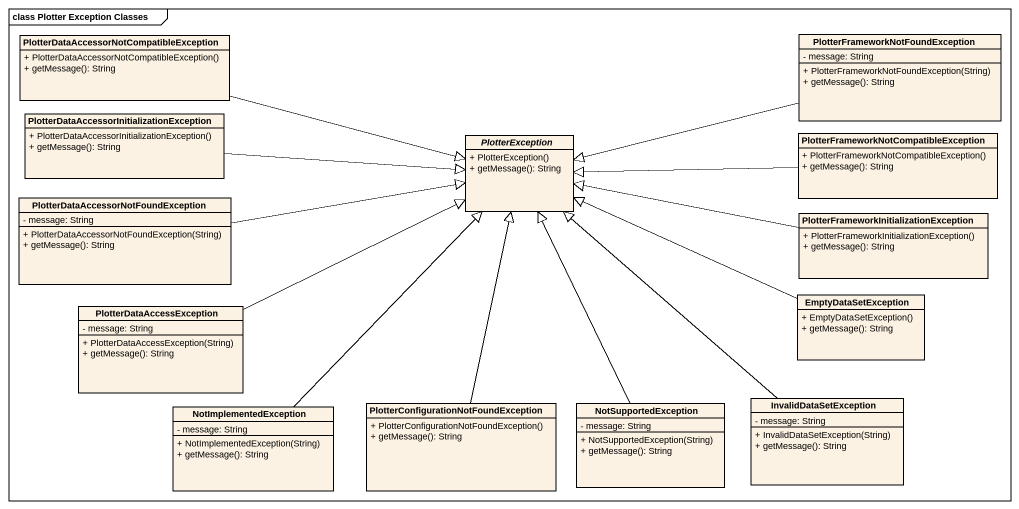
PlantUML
@startuml
mainframe class Plotter Exception Classes
hide circle
hide empty members
skinparam classAttributeIconSize 0
class "PlotterDataAccessorNotCompatibleException" as PlotterDataAccessorNotCompat {
  + PlotterDataAccessorNotCompatibleException()
  + getMessage(): String
}
class "PlotterFrameworkNotFoundException" as PlotterFrameworkNotFoundExce {
  - message: String
  + PlotterFrameworkNotFoundException(String)
  + getMessage(): String
}
class "PlotterDataAccessorInitializationException" as PlotterDataAccessorInitializ {
  + PlotterDataAccessorInitializationException()
  + getMessage(): String
}
abstract class PlotterException {
  + PlotterException()
  + getMessage(): String
}
class "PlotterFrameworkNotCompatibleException" as PlotterFrameworkNotCompatibl {
  + PlotterFrameworkNotCompatibleException()
  + getMessage(): String
}
class "PlotterDataAccessorNotFoundException" as PlotterDataAccessorNotFoundE {
  - message: String
  + PlotterDataAccessorNotFoundException(String)
  + getMessage(): String
}
class "PlotterFrameworkInitializationException" as PlotterFrameworkInitializati {
  + PlotterFrameworkInitializationException()
  + getMessage(): String
}
class PlotterDataAccessException {
  - message: String
  + PlotterDataAccessException(String)
  + getMessage(): String
}
class EmptyDataSetException {
  + EmptyDataSetException()
  + getMessage(): String
}
class InvalidDataSetException {
  - message: String
  + InvalidDataSetException(String)
  + getMessage(): String
}
class NotImplementedException {
  - message: String
  + NotImplementedException(String)
  + getMessage(): String
}
class "PlotterConfigurationNotFoundException" as PlotterConfigurationNotFound {
  + PlotterConfigurationNotFoundException()
  + getMessage(): String
}
class NotSupportedException {
  - message: String
  + NotSupportedException(String)
  + getMessage(): String
}
PlotterDataAccessorNotCompat -right-|> PlotterException
PlotterFrameworkNotFoundExce -left-|> PlotterException
PlotterDataAccessorInitializ -right-|> PlotterException
PlotterFrameworkNotCompatibl -left-|> PlotterException
PlotterDataAccessorNotFoundE -right-|> PlotterException
PlotterFrameworkInitializati -left-|> PlotterException
PlotterDataAccessException -right-|> PlotterException
EmptyDataSetException -left-|> PlotterException
InvalidDataSetException -up-|> PlotterException
NotImplementedException -up-|> PlotterException
PlotterConfigurationNotFound -up-|> PlotterException
PlotterConfigurationNotFound -up-|> PlotterException
NotSupportedException -up-|> PlotterException
@enduml
